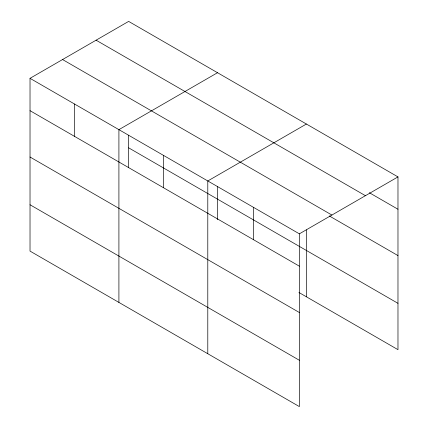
<?xml version="1.0" encoding="UTF-8"?>
<svg xmlns="http://www.w3.org/2000/svg" width="428" height="428" viewBox="0 0 428 428"><rect width="100%" height="100%" fill="white"/><g stroke="black" fill="none" stroke-linecap="round" stroke-linejoin="round"><path stroke-width="0.64" d="M299.365 312.52L299.365 233.832L30.024 78.329L30.024 251.097L299.365 406.6L299.365 312.52L30.024 157.017M298.894 292.463L397.976 349.671L397.976 176.903L128.635 21.4L30.024 78.329M217.515 72.717L118.909 129.647L118.909 302.414M306.4 124.034L207.789 180.964L207.789 353.731M299.365 233.832L397.976 176.903M369.359 192.723L397.976 209.249M96.091 40.189L365.437 195.692M62.563 59.546L331.909 215.049M329.293 215.931L397.976 255.586M128.635 147.826L397.976 303.329M30.024 110.675L299.365 266.179M30.024 204.761L299.365 360.264M306.4 229.9L306.4 296.797M253.579 207.398L253.579 239.744M217.515 186.544L217.515 219.666M163.346 155.305L163.346 187.651M128.635 135.227L128.635 167.685M74.467 103.988L74.467 136.334"/></g></svg>
